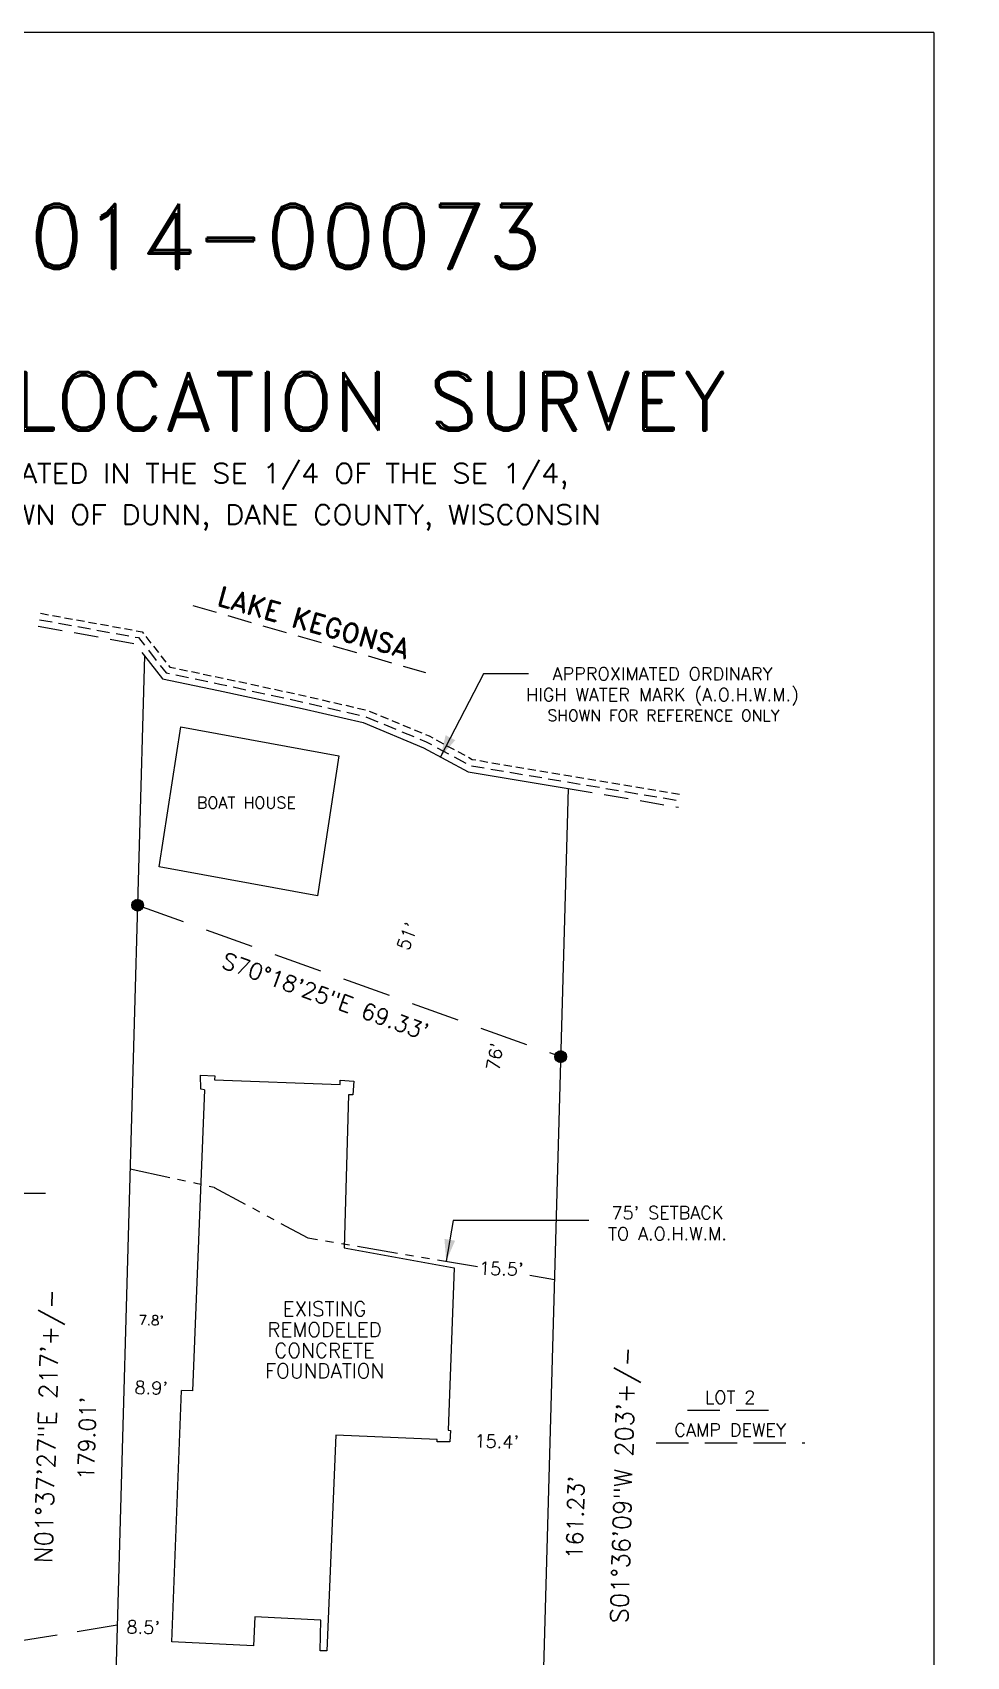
# Model space of a CAD drawing. Extents: x 855770 to 944465, y 436904 to 437335.
# Drawn here: x 856697.8 to 856841.9, y 437084.7 to 437335.2 of the extents above; entities that cross this region are included whole.
import ezdxf
from ezdxf.enums import TextEntityAlignment as Align

# ---------------------------------------------------------------- set-up
doc = ezdxf.new("R2010")
doc.units = 0
doc.header["$MEASUREMENT"] = 0
for name, pattern in [('DASHED', [0.75, 0.5, -0.25]), ('DASHED2', [0.375, 0.25, -0.125]), ('PHANTOM2', [1.25, 0.625, -0.125, 0.125, -0.125, 0.125, -0.125])]:
    doc.linetypes.add(name, pattern=pattern)
doc.layers.get('0').update_dxf_attribs({"linetype": 'CONTINUOUS'})
for name, color, linetype in [('AJOINERS', 3, 'DASHED2'), ('ANNOTATION', 6, 'CONTINUOUS'), ('boundry', 6, 'CONTINUOUS'), ('building', 3, 'CONTINUOUS'), ('BUILDING 2', 3, 'CONTINUOUS'), ('BUILDINGS', 3, 'CONTINUOUS'), ('Logo', 7, 'CONTINUOUS'), ('os', 2, 'CONTINUOUS'), ('SHEET', 3, 'CONTINUOUS'), ('SYMBOLS', 3, 'DASHED2'), ('TITLES', 3, 'CONTINUOUS')]:
    doc.layers.add(name, color=color, linetype=linetype)
doc.styles.add('Arial Bold Narrow', font='arialbd.ttf', dxfattribs={"width": 0.8, "height": 10})
doc.styles.add('ROMAN S', font='romans.shx', dxfattribs={"height": 1.5})
doc.styles.add('ROMAND', font='romand', dxfattribs={"oblique": 10, "height": 8})
doc.styles.add('ROMANS', font='ROMANS.shx', dxfattribs={"height": 2})

# ---------------------------------------------------------------- blocks, each defined once
blk = doc.blocks.new('logo2')
at = {"layer": 'Logo', "char_height": 13.05, "width": 351315.596, "attachment_point": 4, "style": 'Arial Bold Narrow'}
for s, insert in [('LAND SURVEYING', (-64.9, -65.7)), ('DEFOREST, WI', (-52.5, -85)), ('608-846-2523', (-45.7, -101.8))]:
    blk.add_mtext(s, dxfattribs=dict(at, insert=insert))
blk = doc.blocks.new('arrow1')
at = {"color": 0}
blk.add_point((0, 0), dxfattribs=at)
blk.add_solid([(-0.00696, 0.00174), (-0.00696, -0.00174), (0, 0)], dxfattribs=at)
blk = doc.blocks.new('*X5')
at = {"color": 0}
for p, q in [((4792.35, 13162.2, 100), (4794.27, 13164.12, 100)), ((4792.35, 13162.37, 100), (4794.1, 13164.12, 100)), ((4792.37, 13162.57, 100), (4793.91, 13164.11, 100)), ((4792.37, 13162.04, 100), (4794.43, 13164.1, 100)), ((4792.4, 13161.9, 100), (4794.58, 13164.07, 100)), ((4792.41, 13162.79, 100), (4793.69, 13164.06, 100)), ((4792.44, 13161.76, 100), (4794.72, 13164.03, 100)), ((4792.49, 13161.63, 100), (4794.84, 13163.98, 100)), ((4792.51, 13163.06, 100), (4793.41, 13163.96, 100)), ((4792.55, 13161.51, 100), (4794.97, 13163.93, 100)), ((4792.61, 13161.39, 100), (4795.08, 13163.87, 100)), ((4792.68, 13161.29, 100), (4795.19, 13163.8, 100)), ((4792.75, 13161.19, 100), (4795.29, 13163.72, 100)), ((4792.84, 13161.09, 100), (4795.38, 13163.64, 100)), ((4792.93, 13161, 100), (4795.47, 13163.55, 100)), ((4793.02, 13160.92, 100), (4795.55, 13163.45, 100)), ((4793.12, 13160.85, 100), (4795.63, 13163.35, 100)), ((4793.23, 13160.78, 100), (4795.7, 13163.24, 100)), ((4793.34, 13160.71, 100), (4795.76, 13163.13, 100)), ((4793.46, 13160.66, 100), (4795.81, 13163.01, 100)), ((4793.59, 13160.61, 100), (4795.86, 13162.88, 100)), ((4793.73, 13160.57, 100), (4795.9, 13162.74, 100)), ((4793.88, 13160.54, 100), (4795.93, 13162.59, 100)), ((4794.04, 13160.53, 100), (4795.95, 13162.43, 100)), ((4794.21, 13160.52, 100), (4795.95, 13162.26, 100)), ((4794.41, 13160.54, 100), (4795.93, 13162.07, 100)), ((4794.63, 13160.59, 100), (4795.89, 13161.84, 100)), ((4794.91, 13160.69, 100), (4795.78, 13161.56, 100))]:
    blk.add_line(p, q, dxfattribs=at)
blk = doc.blocks.new('A$C189B1A54')
at = {"layer": 'TITLES'}
blk.add_circle((0, 0), 0.9, dxfattribs=at)
at = {"layer": 'TITLES', "color": 2, "xscale": 0.4999998750863597, "yscale": 0.4999998749699444, "zscale": 0.4999998749999577}
blk.add_blockref('*X5', (-2397.07, -6581.16, -50), dxfattribs=at)

msp = doc.modelspace()

# ---------------------------------------------------------------- linework, layer by layer
at = {"layer": 'AJOINERS', "color": 4, "ltscale": 15}
msp.add_line((856722.57, 437246.76), (856758.48, 437236.43), dxfattribs=at)
at = {"layer": 'AJOINERS', "ltscale": 25}
msp.add_line((856710.89, 437089.47), (856688.43, 437085.83), dxfattribs=at)
at = {"layer": 'AJOINERS', "color": 1, "ltscale": 5, "flags": 128}
msp.add_lwpolyline([(856699.09, 437245.56), (856714.75, 437242.72), (856719, 437237.27), (856726.93, 437235.63), (856739.86, 437232.83), (856749.44, 437230.61), (856759.02, 437226.64), (856765.69, 437223.03), (856780.8, 437220.5), (856797.84, 437217.64)], dxfattribs=at)
at = {"layer": 'AJOINERS', "color": 4, "ltscale": 15, "flags": 128}
for points in [[(856698.73, 437243.6), (856713.64, 437240.89), (856715.13, 437238.98)], [(856780.47, 437218.53), (856797.51, 437215.67)]]:
    msp.add_lwpolyline(points, dxfattribs=at)
at = {"layer": 'AJOINERS', "color": 2, "ltscale": 8, "flags": 128}
msp.add_lwpolyline([(856698.91, 437244.58), (856714.2, 437241.81), (856718.43, 437236.37), (856726.72, 437234.65), (856739.64, 437231.85), (856749.14, 437229.65), (856758.59, 437225.74), (856765.36, 437222.08), (856780.63, 437219.51), (856797.67, 437216.66)], dxfattribs=at)
at = {"layer": 'AJOINERS', "color": 4, "ltscale": 30}
msp.add_lwpolyline([(856714.04, 437200.54), (856779.32, 437177.18)], dxfattribs=at)
at = {"layer": 'boundry'}
msp.add_line((856780.47, 437218.53), (856774.8, 437016.01), dxfattribs=at)
at = {"layer": 'boundry', "color": 0, "linetype": 'DASHED', "ltscale": 10}
for p, q in [((856673.82, 437156.11, 693.27), (856699.84, 437156.11, 693.27)), ((856798.89, 437122.64, 693.27), (856812.03, 437122.64, 693.27)), ((856794.06, 437117.61, 693.27), (856816.97, 437117.61, 693.27))]:
    msp.add_line(p, q, dxfattribs=at)
at = {"layer": 'boundry'}
for points in [[(856715.13, 437238.98), (856708.97, 437021.6)], [(856715.13, 437238.98), (856717.87, 437235.47), (856726.51, 437233.68), (856739.42, 437230.87), (856748.83, 437228.7), (856758.16, 437224.83), (856765.03, 437221.12), (856780.47, 437218.53)]]:
    msp.add_lwpolyline(points, dxfattribs=at)
at = {"layer": 'building'}
for p, q in [((856767.41, 437236.25), (856760.78, 437223.41)), ((856774.37, 437236.25), (856767.41, 437236.25)), ((856717.38, 437206.48), (856720.7, 437228.04)), ((856720.7, 437228.04), (856745.11, 437223.56)), ((856745.11, 437223.56), (856741.79, 437202)), ((856741.79, 437202), (856717.38, 437206.48)), ((856762.71, 437151.92), (856761.66, 437145.64)), ((856783.67, 437151.92), (856762.71, 437151.92))]:
    msp.add_line(p, q, dxfattribs=at)
at = {"layer": 'BUILDING 2', "color": 2}
for p, q in [((856723.81, 437172.16), (856723.76, 437174.33)), ((856723.76, 437174.33), (856725.96, 437174.24)), ((856725.96, 437174.24), (856725.91, 437173.58)), ((856725.91, 437173.58), (856745.28, 437172.89)), ((856745.28, 437172.89), (856745.3, 437173.53)), ((856745.3, 437173.53), (856747.42, 437173.41)), ((856747.42, 437173.41), (856747.27, 437171.29)), ((856724.39, 437172.05), (856722.54, 437125.61)), ((856724.39, 437172.05), (856723.81, 437172.16)), ((856746.61, 437171.27), (856745.91, 437147.68)), ((856747.27, 437171.29), (856746.61, 437171.27)), ((856745.91, 437147.68), (856762.88, 437144.62)), ((856762.88, 437144.62), (856761.97, 437119.58)), ((856719.34, 437086.93), (856720.84, 437125.67)), ((856722.54, 437125.61), (856720.84, 437125.67)), ((856744.61, 437118.8), (856743.25, 437085.51)), ((856760.26, 437118.13), (856744.61, 437118.8)), ((856760.25, 437117.77), (856760.26, 437118.13)), ((856762.21, 437117.75), (856760.25, 437117.77)), ((856761.97, 437119.58), (856762.33, 437119.54)), ((856762.33, 437119.54), (856762.21, 437117.75)), ((856732.12, 437090.76), (856731.92, 437086.3)), ((856742.34, 437090.27), (856732.12, 437090.76)), ((856742.21, 437085.53), (856742.34, 437090.27)), ((856731.92, 437086.3), (856719.34, 437086.93)), ((856743.25, 437085.51), (856742.21, 437085.53))]:
    msp.add_line(p, q, dxfattribs=at)
at = {"layer": 'BUILDINGS', "linetype": 'PHANTOM2', "ltscale": 10, "flags": 128}
for points in [[(856712.89, 437159.89), (856723.02, 437157.69), (856725.87, 437157.03), (856725.88, 437157.02), (856740.33, 437149.21), (856766.72, 437144.79)], [(856774.54, 437143.47), (856778.36, 437142.83)]]:
    msp.add_lwpolyline(points, dxfattribs=at)
at = {"layer": 'SHEET', "color": 1}
for q in [(856581.89, 437335.15, 1279.51), (856836.89, 436915.15, 1279.51)]:
    msp.add_line((856836.89, 437335.15, 1279.51), q, dxfattribs=at)

# ---------------------------------------------------------------- block references
at = {"xscale": 0.25, "yscale": 0.25, "zscale": 0.25}
msp.add_blockref('logo2', (856647.65, 437238.51, 1279.51), dxfattribs=at)
at = {"layer": 'building'}
for p in [(856714.04, 437200.54), (856779.32, 437177.18)]:
    msp.add_blockref('A$C189B1A54', p, dxfattribs=at)
at = {"layer": 'SYMBOLS', "linetype": 'Continuous', "yscale": 480, "zscale": 480}
for p, xscale, rotation in [((856760.78, 437223.41), 479.9999999999822, 242.6905985508596), ((856761.66, 437145.64), 480.0000000000029, 260.4796157845684)]:
    msp.add_blockref('arrow1', p, dxfattribs=dict(at, xscale=xscale, rotation=rotation))

# ---------------------------------------------------------------- texts
at = {"color": 1, "style": 'ROMAN S'}
for s, p in [('LOT 2', (856805.47, 437123.63, 693.27)), ('CAMP DEWEY', (856805.47, 437118.6, 693.27))]:
    msp.add_text(s, height=2, dxfattribs=at).set_placement(p, align=Align.CENTER)
at = {"layer": 'ANNOTATION', "color": 5, "style": 'ROMAND'}
msp.add_text('LAKE KEGONSA', height=3, rotation=344.1416, dxfattribs=at).set_placement((856741.24, 437244.17, 693.27), align=Align.MIDDLE_CENTER)
at = {"layer": 'ANNOTATION', "color": 2, "style": 'ROMANS'}
for s, height, p in [('APPROXIMATED ORDINARY', 2, (856795.03, 437236.23, 693.27)), ('HIGH WATER MARK (A.O.H.W.M.)', 2, (856795.03, 437233.01, 693.27)), ('BOAT HOUSE', 1.8, (856730.83, 437216.35, 693.27))]:
    msp.add_text(s, height=height, dxfattribs=at).set_placement(p, align=Align.MIDDLE_CENTER)
at = {"layer": 'ANNOTATION', "color": 1, "style": 'ROMANS'}
msp.add_text('SHOWN FOR REFERENCE ONLY', height=1.75, dxfattribs=at).set_placement((856795.18, 437229.81, 693.27), align=Align.MIDDLE_CENTER)
at = {"layer": 'ANNOTATION', "color": 3, "style": 'ROMANS'}
for s, rotation, p in [('S70%%d18\'25"E 69.33\'', 340.3069, (856743.03, 437186.49)), ("179.01'", 88.3975, (856706.23, 437118.29)), ("161.23'", 88.3975, (856781.58, 437106.08))]:
    msp.add_text(s, height=2.5, rotation=rotation, dxfattribs=at).set_placement(p, align=Align.MIDDLE_CENTER)
at = {"layer": 'ANNOTATION', "color": 2, "style": 'ROMANS'}
for s, p in [("75' SETBACK", (856795.8, 437153.1, 693.27)), ('TO A.O.H.W.M.', (856795.8, 437149.86, 693.27))]:
    msp.add_text(s, height=2, rotation=0.0907, dxfattribs=at).set_placement(p, align=Align.MIDDLE_CENTER)
at = {"layer": 'ANNOTATION', "color": 4, "style": 'ROMANS'}
for s, rotation, p in [('N01%%d37\'27"E 217\'+/-', 88.376, (856700.08, 437120.2)), ('S01%%d36\'09"W 203\'+/-', 88.3975, (856788.93, 437111.1))]:
    msp.add_text(s, height=2.75, rotation=rotation, dxfattribs=at).set_placement(p, align=Align.MIDDLE_CENTER)
at = {"layer": 'building', "color": 1, "insert": (856716.13, 437136.51), "char_height": 1.5, "attachment_point": 5, "rotation": 358.376, "style": 'ROMANS'}
msp.add_mtext("\\A1;7.8'", dxfattribs=at)
at = {"layer": 'BUILDING 2', "color": 2, "style": 'ROMANS'}
for s, rotation, p in [("51'", 69.7436, (856755.84, 437193.4)), ("76'", 80.4796, (856769.82, 437174.9)), ("15.5'", 358.3975, (856766.7, 437143.56)), ("8.9'", 358.376, (856713.55, 437125.17)), ("15.4'", 358.3975, (856766, 437116.91)), ("8.5'", 358.376, (856712.31, 437088.24))]:
    msp.add_text(s, height=2, rotation=rotation, dxfattribs=at).set_placement(p)
at = {"layer": 'BUILDINGS', "color": 5, "style": 'ROMAND'}
msp.add_text('DCPZP-2014-00073', height=10, dxfattribs=at).set_placement((856705.42, 437298.7, 693.27), align=Align.CENTER)
at = {"layer": 'BUILDINGS', "color": 6, "style": 'ROMAND'}
msp.add_text('FOUNDATION LOCATION SURVEY', height=9, dxfattribs=at).set_placement((856709.39, 437273.74, 1279.51), align=Align.CENTER)
at = {"layer": 'os', "color": 3, "style": 'ROMANS'}
for s, p in [('EXISTING', (856742.89, 437137.16)), ('REMODELED', (856742.89, 437133.95)), ('CONCRETE', (856742.89, 437130.74)), ('FOUNDATION', (856742.89, 437127.59))]:
    msp.add_text(s, height=2.25, dxfattribs=at).set_placement(p, align=Align.CENTER)
at = {"layer": 'TITLES', "color": 4, "style": 'ROMANS', "width": 1.1}
for s, p in [('LOT 1, CAMP DEWEY; LOCATED IN THE SE 1/4 OF THE SE 1/4,', (856709.69, 437267.15, 1229.51)), ('SECTION 25, T6N, R10E, TOWN OF DUNN, DANE COUNTY, WISCONSIN', (856709.23, 437260.77, 1229.51))]:
    msp.add_text(s, height=3, dxfattribs=at).set_placement(p, align=Align.MIDDLE_CENTER)
at = {"layer": 'TITLES', "style": 'ROMANS'}
msp.add_text('x', height=2, dxfattribs=at).set_placement((856778.56, 437175.82, 643.27), align=Align.BOTTOM_LEFT)

doc.saveas('drawing.dxf')
